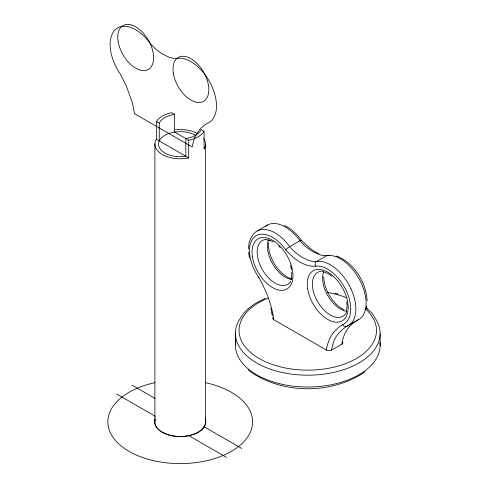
<?xml version="1.0" encoding="UTF-8"?>
<svg xmlns="http://www.w3.org/2000/svg" width="488" height="488" viewBox="0 0 488 488"><rect width="100%" height="100%" fill="white"/><g stroke="black" fill="none" stroke-linecap="round" stroke-linejoin="round"><path stroke-width="0.73" d="M154.897 421.827L154.903 143.875M268.528 242.64L268.528 246.867L269.181 251.137C271.182 259.488 275.659 267.241 281.893 273.152L287.096 277.013L290.732 278.703M248.416 249.026L249.057 242.902L250.692 238.095M291.543 278.233L291.812 272.072M342.509 341.838A3.642 2.105 0 0 1 341.82 344.205L331.578 350.103A3.642 2.105 0 0 1 326.441 350.079L326.496 349.652M366.787 306.324L366.244 309.014M291.19 279.496L291.623 277.733M346.407 311.381L347.12 306.116L346.761 301.712M333.243 332.785L338.257 327.637A98.698 56.986 60 0 1 342.606 324.666M242.908 314.083L248.502 308.459M258.317 277.526L258.707 277.227A32.556 18.8 60 0 1 253.888 237.504A32.556 18.8 60 0 1 285.828 249.917C293.319 258.335 303.426 266.832 315.388 266.21M248.111 308.776L254.956 303.682L265.313 298.266M365.042 371.838C331.87 394.426 283.687 394.426 250.515 371.838M257.426 230.842L267.656 224.938M251.277 237.802A36.179 20.886 60 0 1 289.695 246.654L299.925 240.749A42.047 24.278 60 0 0 306.592 247.325L311.936 251.204L319.006 254.541A38.54 22.253 60 0 0 326.887 255.535A3.623 2.873 83.1 0 1 329.113 255.462M258.731 277.434L258.372 277.611M265.588 239.626L270.077 240.419M334.841 293.221L338.013 294.032M323.556 271.798L328.467 273.805L332.102 276.324M336.982 256.267L336.5 256.09L338.654 256.895M269.608 240.236L273.243 241.926M318.951 253.693L315.358 251.973L309.971 248.416L301.553 240.413M339.105 257.066C355.392 265.039 366 282.894 367.135 300.779M284.461 225.444C291.379 228.701 296.991 234.203 301.468 240.309M344.144 309.843L340.484 307.733L337.11 305.031C330.876 299.126 326.399 291.373 324.404 283.016L323.66 276.58M188.722 140.221L174.6 132.065L174.6 114.344L171.715 112.679A25.321 14.622 0 0 0 156.367 121.543L156.367 139.263A25.321 14.622 0 0 0 162.315 154.513A25.321 14.622 0 0 0 188.722 157.941L188.722 140.221A25.321 14.622 0 0 0 204.076 131.357L204.076 149.084A25.321 14.622 0 0 0 203.685 138.677M204.076 131.357L201.184 129.692A21.704 12.529 0 0 1 185.836 138.555L185.836 156.276A21.704 12.529 0 0 1 159.253 140.928L159.253 123.208A21.704 12.529 0 0 1 174.6 114.344M156.367 121.543L159.253 123.208M156.367 139.263L188.722 157.941M326.429 350.085L273.78 319.695A3.642 2.105 0 0 1 273.036 317.304M132.028 385.142L155.038 398.428M203.673 426.506L241.798 448.521M116.681 394.005L155.465 416.398M188.325 435.369L226.45 457.378M366.049 307.629L371.069 312.265L374.082 315.943M248.111 369.861L250.137 371.527M367.055 308.459L367.446 308.776M278.66 245.982L280.21 247.532M258.707 277.227C265.966 290.25 271.767 304.347 273.719 319.213M290.525 265.405L291.159 267.802M270.834 308.379L271.956 313.436M249.49 258.097L248.538 252.082M291.098 267.522L291.543 269.827M271.889 313.131L272.328 315.608M380.128 333.987L380.128 345.803M235.429 333.603L235.429 345.419M205.539 144.466L205.546 421.827M205.283 419.747A25.321 14.622 0 0 1 180.218 436.449A25.321 14.622 0 0 1 155.153 419.747M159.253 140.928A21.704 12.529 0 0 1 195.566 135.31M175.265 129.832A25.321 14.622 0 0 1 197.463 133.468M374.015 316.602A72.352 41.773 0 0 1 306.232 375.174A72.352 41.773 0 0 1 242.853 314.98M379.951 342.247A72.352 41.773 0 0 1 306.488 386.996A72.352 41.773 0 0 1 235.844 340.764M365.603 309.008A68.735 39.687 0 0 1 345.852 363.499A68.735 39.687 0 0 1 251.167 352.964A68.735 39.687 0 0 1 267.912 298.131M327.143 292.385A68.735 39.687 0 0 1 346.303 297.595M341.807 344.199A64.276 37.112 60 0 1 343.711 336.567C346.071 329.784 350.927 323.928 357.204 320.415A3.623 2.952 63.7 0 0 358.168 319.414M331.578 350.103A64.276 37.112 60 0 1 333.475 342.478C336.903 331.462 347.523 325.228 357.204 320.415A36.179 20.886 60 0 0 361.077 282.723A36.179 20.886 60 0 0 326.887 255.529L316.651 261.44A38.54 22.253 60 0 1 308.776 260.446L301.7 257.109L296.356 253.229A42.047 24.278 60 0 1 289.695 246.654M265.173 226.652A36.179 20.886 60 0 1 299.925 240.749M301.468 240.493A3.623 0.738 -38.5 0 1 301.316 240.834M299.961 240.706A3.623 0.738 -38.5 0 1 301.303 240.206M285.815 249.929A3.623 0.738 -38.5 0 1 289.726 246.617M326.448 349.615A69.936 40.376 60 0 1 333.28 332.84M290.769 281.405A25.321 14.622 60 0 1 262.855 270.511A25.321 14.622 60 0 1 265.374 239.437M346.559 312.296A25.321 14.622 60 0 1 317.615 301.614A25.321 14.622 60 0 1 322.836 271.2M291.543 279.502A25.321 14.622 60 0 1 272.627 263.825A25.321 14.622 60 0 1 268.51 239.602M346.761 311.381A25.321 14.622 60 0 1 327.845 295.71A25.321 14.622 60 0 1 323.727 271.487M205.247 418.686A25.614 14.786 0 0 1 180.218 436.614A25.614 14.786 0 0 1 155.19 418.686M205.503 382.69A72.352 41.773 0 0 1 238.144 446.862A72.352 41.773 0 0 1 122.299 446.862A72.352 41.773 0 0 1 154.934 382.69M194.797 137.64L194.12 139.373A64.276 37.112 60 0 0 192.217 146.998L134.395 113.612A66.014 38.113 60 0 0 131.974 101.748L126.648 86.846L120.194 73.865A36.179 20.886 60 0 1 115.028 29.981A36.179 20.886 60 0 1 150.341 43.548A42.047 24.278 60 0 0 157.002 50.124L162.345 54.003L169.415 57.346A38.54 22.253 60 0 0 177.296 58.334A36.179 20.886 60 0 1 211.487 85.522A36.179 20.886 60 0 1 207.614 123.214C201.898 126.441 197.311 131.577 194.797 137.64M350.848 288.628A36.179 20.886 60 0 0 316.651 261.44A3.623 2.873 83 0 0 315.419 266.21A32.556 18.8 60 0 1 346.248 290.702A32.556 18.8 60 0 1 342.674 324.624A3.623 2.952 63.7 0 0 346.974 326.326A36.179 20.886 60 0 0 350.848 288.628M252.4 256.773A28.938 16.708 60 0 0 285.895 289.494A28.938 16.708 60 0 0 279.191 245.434A28.938 16.708 60 0 0 252.4 256.773M307.623 288.652A28.938 16.708 60 0 0 341.118 321.379A28.938 16.708 60 0 0 334.408 277.312A28.938 16.708 60 0 0 307.623 288.652M173.331 73.145A25.321 14.622 60 0 0 202.642 101.778A25.321 14.622 60 0 0 196.774 63.227A25.321 14.622 60 0 0 173.331 73.145M118.114 41.267A25.321 14.622 60 0 0 147.425 69.9A25.321 14.622 60 0 0 141.55 31.342A25.321 14.622 60 0 0 118.114 41.267"/></g></svg>
